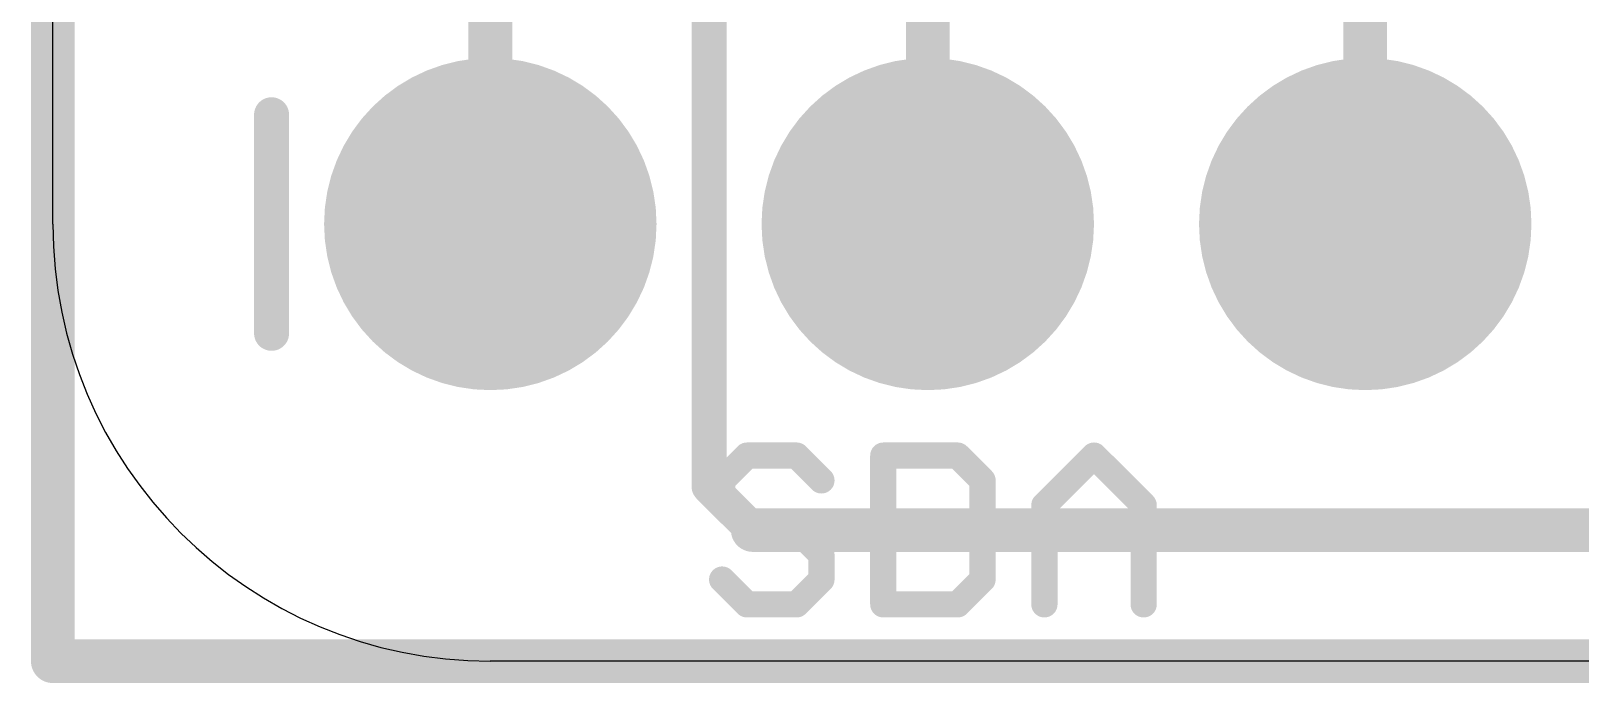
# Model space of a CAD drawing. Extents: x -0.1 to 23, y -0.1 to 20.4.
# Drawn here: x -0.13 to 8.87, y -0.13 to 3.66 of the extents above; entities that cross this region are included whole.
import ezdxf

# ---------------------------------------------------------------- set-up
doc = ezdxf.new("R2010")
doc.units = 0
for name, color, linetype in [('1', 12, 'CONTINUOUS'), ('16', 132, 'CONTINUOUS'), ('17', 110, 'CONTINUOUS'), ('20', 53, 'CONTINUOUS'), ('21', 40, 'CONTINUOUS'), ('51', 253, 'CONTINUOUS')]:
    doc.layers.add(name, color=color, linetype=linetype)

# ---------------------------------------------------------------- blocks, each defined once
blk = doc.blocks.new('RECT')
blk.add_solid([(-0.5, -0.5), (0.5, -0.5), (-0.5, 0.5), (0.5, 0.5)])
blk = doc.blocks.new('ROUNDP')
at = {"const_width": 0.5}
blk.add_lwpolyline([(0, -0.25, 1), (0, 0.25, 1), (0, -0.25)], format="xyb", dxfattribs=at)

msp = doc.modelspace()

# ---------------------------------------------------------------- linework, layer by layer
at = {"layer": '1'}
for points, const_width in [([(7.62, 7.874), (7.62, 2.54)], 0.254), ([(2.54, 5.588), (2.54, 2.54)], 0.254), ([(3.81, 5.207), (3.81, 1.016)], 0.2032), ([(5.08, 4.826), (5.08, 2.54)], 0.254), ([(3.81, 1.016), (4.064, 0.762)], 0.2032), ([(4.064, 0.762), (17.526, 0.762)], 0.254)]:
    msp.add_lwpolyline(points, dxfattribs=dict(at, const_width=const_width))
for points, const_width in [([(2.4765, 2.54, 1), (2.6035, 2.54)], 0.127), ([(5.0165, 2.54, 1), (5.1435, 2.54)], 0.127), ([(7.5565, 2.54, 1), (7.6835, 2.54)], 0.127), ([(3.8459, 1.0519, 1), (3.7741, 0.9801)], 0.1016), ([(3.7592, 1.016, 1), (3.8608, 1.016)], 0.1016), ([(4.064, 0.8255, 1), (4.064, 0.6985)], 0.127), ([(4.0281, 0.7261, 1), (4.0999, 0.7979)], 0.1016)]:
    msp.add_lwpolyline(points, format="xyb", dxfattribs=dict(at, const_width=const_width))
at = {"layer": '16', "const_width": 0.254}
for points in [[(0, 0), (0, 20.32)], [(22.86, 0), (0, 0)]]:
    msp.add_lwpolyline(points, dxfattribs=at)
at = {"layer": '16', "const_width": 0.127}
for points in [[(0, 0.0635, 1), (0, -0.0635)], [(-0.0635, 0, 1), (0.0635, 0)]]:
    msp.add_lwpolyline(points, format="xyb", dxfattribs=at)
at = {"layer": '20'}
for p, q in [((0, 2.54), (0, 17.78)), ((20.32, 0), (2.54, 0))]:
    msp.add_line(p, q, dxfattribs=at)
msp.add_arc((2.54, 2.54), 2.54, 180, 270, dxfattribs=at)
at = {"layer": '21', "const_width": 0.1524}
for points in [[(4.0303, 1.1945), (3.8862, 1.0505)], [(4.3184, 1.1945), (4.0303, 1.1945)], [(4.4624, 1.0505), (4.3184, 1.1945)], [(4.8217, 1.1945), (4.8217, 0.3302)], [(5.2539, 1.1945), (4.8217, 1.1945)], [(5.3979, 1.0505), (5.2539, 1.1945)], [(5.7572, 0.9064), (6.0454, 1.1945)], [(6.0454, 1.1945), (6.3335, 0.9064)], [(3.8862, 1.0505), (3.8862, 0.9064)], [(5.3979, 0.4743), (5.3979, 1.0505)], [(3.8862, 0.9064), (4.0303, 0.7624)], [(5.7572, 0.3302), (5.7572, 0.9064)], [(6.3335, 0.9064), (6.3335, 0.3302)], [(4.0303, 0.7624), (4.3184, 0.7624)], [(4.3184, 0.7624), (4.4624, 0.6183)], [(5.7572, 0.7624), (6.3335, 0.7624)], [(4.4624, 0.6183), (4.4624, 0.4743)], [(4.0303, 0.3302), (3.8862, 0.4743)], [(4.4624, 0.4743), (4.3184, 0.3302)], [(5.2539, 0.3302), (5.3979, 0.4743)], [(4.3184, 0.3302), (4.0303, 0.3302)], [(4.8217, 0.3302), (5.2539, 0.3302)]]:
    msp.add_lwpolyline(points, dxfattribs=at)
at = {"layer": '21', "const_width": 0.0762}
for points in [[(4.0303, 1.2326, 1), (4.0303, 1.1564)], [(4.0572, 1.1676, 1), (4.0033, 1.2215)], [(4.3453, 1.2215, 1), (4.2914, 1.1676)], [(4.3184, 1.1564, 1), (4.3184, 1.2326)], [(4.8598, 1.1945, 1), (4.7836, 1.1945)], [(4.8217, 1.2326, 1), (4.8217, 1.1564)], [(5.2808, 1.2215, 1), (5.2269, 1.1676)], [(5.2539, 1.1564, 1), (5.2539, 1.2326)], [(6.0723, 1.2215, 1), (6.0184, 1.1676)], [(6.0723, 1.1676, 1), (6.0184, 1.2215)], [(3.9243, 1.0505, 1), (3.8481, 1.0505)], [(3.8593, 1.0774, 1), (3.9131, 1.0235)], [(4.4355, 1.0235, 1), (4.4894, 1.0774)], [(5.436, 1.0505, 1), (5.3598, 1.0505)], [(5.371, 1.0235, 1), (5.4249, 1.0774)], [(3.9131, 0.9334, 1), (3.8593, 0.8795)], [(3.8481, 0.9064, 1), (3.9243, 0.9064)], [(5.7953, 0.9064, 1), (5.7191, 0.9064)], [(5.7303, 0.9334, 1), (5.7842, 0.8795)], [(6.3716, 0.9064, 1), (6.2954, 0.9064)], [(6.3065, 0.8795, 1), (6.3604, 0.9334)], [(4.0303, 0.8005, 1), (4.0303, 0.7243)], [(4.0033, 0.7354, 1), (4.0572, 0.7893)], [(4.3453, 0.7893, 1), (4.2914, 0.7354)], [(4.3184, 0.7243, 1), (4.3184, 0.8005)], [(5.7572, 0.8005, 1), (5.7572, 0.7243)], [(6.3335, 0.7243, 1), (6.3335, 0.8005)], [(4.5005, 0.6183, 1), (4.4243, 0.6183)], [(4.4355, 0.5914, 1), (4.4894, 0.6453)], [(3.9131, 0.5012, 1), (3.8593, 0.4473)], [(4.4894, 0.4473, 1), (4.4355, 0.5012)], [(5.4249, 0.4473, 1), (5.371, 0.5012)], [(4.4243, 0.4743, 1), (4.5005, 0.4743)], [(5.3598, 0.4743, 1), (5.436, 0.4743)], [(4.0303, 0.3683, 1), (4.0303, 0.2921)], [(4.0033, 0.3033, 1), (4.0572, 0.3571)], [(4.2914, 0.3571, 1), (4.3453, 0.3033)], [(4.3184, 0.2921, 1), (4.3184, 0.3683)], [(4.8217, 0.3683, 1), (4.8217, 0.2921)], [(4.7836, 0.3302, 1), (4.8598, 0.3302)], [(5.2269, 0.3571, 1), (5.2808, 0.3033)], [(5.2539, 0.2921, 1), (5.2539, 0.3683)], [(5.7191, 0.3302, 1), (5.7953, 0.3302)], [(6.2954, 0.3302, 1), (6.3716, 0.3302)]]:
    msp.add_lwpolyline(points, format="xyb", dxfattribs=at)
at = {"layer": '51', "const_width": 0.2032}
msp.add_lwpolyline([(1.27, 3.175), (1.27, 1.905)], dxfattribs=at)
at = {"layer": '51', "const_width": 0.1016}
for points in [[(1.3208, 3.175, 1), (1.2192, 3.175)], [(1.2192, 1.905, 1), (1.3208, 1.905)]]:
    msp.add_lwpolyline(points, format="xyb", dxfattribs=at)

# ---------------------------------------------------------------- block references
at = {"layer": '17', "xscale": 1.9304, "yscale": 1.9304, "rotation": 90}
for p in [(2.54, 2.54), (2.54, 2.54), (5.08, 2.54), (5.08, 2.54), (7.62, 2.54), (7.62, 2.54)]:
    msp.add_blockref('ROUNDP', p, dxfattribs=at)
at = {"layer": '51', "xscale": 0.508, "yscale": 0.508}
for p in [(2.54, 2.54), (5.08, 2.54), (7.62, 2.54)]:
    msp.add_blockref('RECT', p, dxfattribs=at)

doc.saveas('drawing.dxf')
